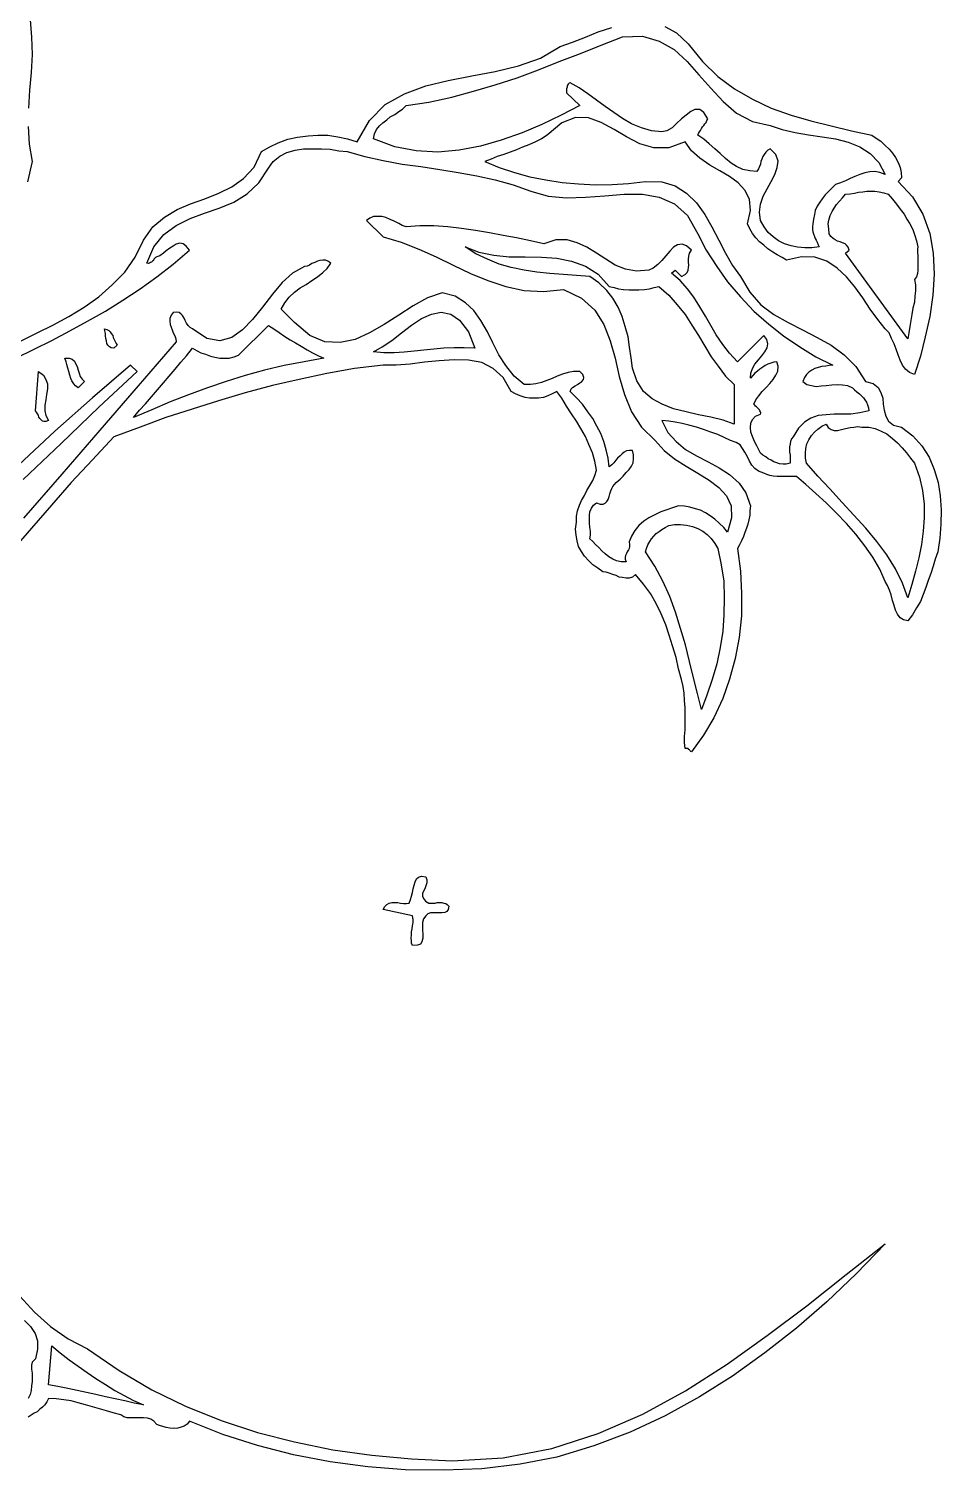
# Model space of a CAD drawing. Extents: x 0.06 to 7.13, y 0.03 to 9.11.
# Drawn here: x 5.284 to 7.126, y 0.033 to 2.943 of the extents above; entities that cross this region are included whole.
import ezdxf

# ---------------------------------------------------------------- set-up
doc = ezdxf.new("R2010")
doc.units = 0
doc.layers.add('1', color=7, linetype='Continuous')

msp = doc.modelspace()

# ---------------------------------------------------------------- linework, layer by layer
for points in [[(6.568, 2.948), (6.592, 2.935), (6.615, 2.913), (6.644, 2.877), (6.675, 2.847), (6.709, 2.822), (6.745, 2.801), (6.783, 2.783), (6.823, 2.769), (6.863, 2.757), (6.904, 2.747), (6.945, 2.737), (6.986, 2.728), (6.995, 2.722), (7.004, 2.716), (7.012, 2.708), (7.021, 2.7), (7.028, 2.692), (7.034, 2.683), (7.039, 2.673), (7.043, 2.663), (7.045, 2.653), (7.046, 2.642), (7.039, 2.635), (7.068, 2.604), (7.089, 2.569), (7.103, 2.53), (7.11, 2.49), (7.112, 2.448), (7.109, 2.405), (7.103, 2.362), (7.094, 2.321), (7.084, 2.282), (7.072, 2.245), (7.062, 2.249), (7.054, 2.256), (7.048, 2.264), (7.043, 2.274), (7.039, 2.285), (7.035, 2.296), (7.031, 2.307), (7.026, 2.318), (7.021, 2.329), (7.013, 2.337), (6.998, 2.356), (6.983, 2.377), (6.968, 2.4), (6.952, 2.422), (6.935, 2.442), (6.916, 2.46), (6.895, 2.474), (6.871, 2.482), (6.844, 2.483), (6.814, 2.476), (6.805, 2.481), (6.795, 2.487), (6.786, 2.492), (6.776, 2.499), (6.768, 2.506), (6.759, 2.513), (6.752, 2.521), (6.745, 2.53), (6.74, 2.539), (6.735, 2.549), (6.741, 2.576), (6.739, 2.599), (6.73, 2.617), (6.716, 2.632), (6.699, 2.645), (6.679, 2.656), (6.659, 2.668), (6.639, 2.682), (6.622, 2.697), (6.609, 2.715), (6.576, 2.703), (6.546, 2.703), (6.518, 2.711), (6.491, 2.725), (6.466, 2.74), (6.44, 2.754), (6.414, 2.763), (6.388, 2.764), (6.36, 2.753), (6.331, 2.728), (6.319, 2.721), (6.307, 2.715), (6.294, 2.709), (6.281, 2.704), (6.269, 2.699), (6.256, 2.694), (6.243, 2.689), (6.23, 2.685), (6.218, 2.68), (6.205, 2.675), (6.234, 2.663), (6.265, 2.653), (6.296, 2.644), (6.328, 2.638), (6.361, 2.633), (6.394, 2.63), (6.428, 2.628), (6.462, 2.629), (6.495, 2.631), (6.529, 2.635), (6.562, 2.634), (6.589, 2.626), (6.612, 2.611), (6.632, 2.592), (6.649, 2.568), (6.663, 2.543), (6.677, 2.516), (6.691, 2.49), (6.705, 2.465), (6.721, 2.443), (6.74, 2.411), (6.762, 2.386), (6.788, 2.366), (6.817, 2.35), (6.846, 2.335), (6.876, 2.32), (6.904, 2.304), (6.93, 2.285), (6.954, 2.261), (6.973, 2.231), (6.989, 2.227), (6.999, 2.219), (7.004, 2.209), (7.008, 2.197), (7.009, 2.185), (7.011, 2.173), (7.014, 2.161), (7.02, 2.151), (7.03, 2.143), (7.046, 2.139), (7.069, 2.121), (7.087, 2.101), (7.102, 2.078), (7.112, 2.053), (7.12, 2.027), (7.124, 2), (7.126, 1.972), (7.125, 1.943), (7.123, 1.915), (7.119, 1.887), (7.114, 1.872), (7.11, 1.858), (7.105, 1.843), (7.1, 1.829), (7.095, 1.815), (7.09, 1.801), (7.084, 1.787), (7.076, 1.774), (7.068, 1.76), (7.059, 1.748), (7.05, 1.75), (7.043, 1.754), (7.038, 1.761), (7.034, 1.769), (7.031, 1.779), (7.028, 1.789), (7.025, 1.8), (7.022, 1.81), (7.018, 1.819), (7.013, 1.827), (7.002, 1.852), (6.988, 1.876), (6.972, 1.899), (6.954, 1.923), (6.935, 1.944), (6.914, 1.966), (6.894, 1.986), (6.873, 2.005), (6.853, 2.023), (6.834, 2.039), (6.829, 2.039), (6.823, 2.039), (6.817, 2.039), (6.81, 2.039), (6.802, 2.039), (6.795, 2.039), (6.787, 2.04), (6.78, 2.041), (6.774, 2.043), (6.768, 2.046), (6.757, 2.05), (6.75, 2.055), (6.744, 2.062), (6.739, 2.07), (6.735, 2.079), (6.73, 2.088), (6.725, 2.096), (6.72, 2.103), (6.712, 2.108), (6.701, 2.112), (6.688, 2.118), (6.675, 2.124), (6.661, 2.129), (6.646, 2.134), (6.632, 2.139), (6.617, 2.143), (6.603, 2.146), (6.589, 2.149), (6.576, 2.151), (6.562, 2.152), (6.574, 2.128), (6.591, 2.11), (6.61, 2.094), (6.632, 2.081), (6.656, 2.069), (6.678, 2.057), (6.699, 2.043), (6.718, 2.026), (6.732, 2.006), (6.741, 1.98), (6.74, 1.97), (6.74, 1.961), (6.738, 1.952), (6.736, 1.943), (6.733, 1.935), (6.73, 1.926), (6.727, 1.918), (6.723, 1.909), (6.719, 1.901), (6.715, 1.894), (6.721, 1.848), (6.723, 1.803), (6.723, 1.758), (6.718, 1.714), (6.71, 1.672), (6.699, 1.63), (6.685, 1.591), (6.667, 1.552), (6.646, 1.517), (6.622, 1.483), (6.621, 1.484), (6.619, 1.486), (6.618, 1.487), (6.616, 1.488), (6.615, 1.49), (6.613, 1.49), (6.611, 1.49), (6.609, 1.49), (6.608, 1.502), (6.608, 1.514), (6.609, 1.528), (6.609, 1.543), (6.609, 1.557), (6.609, 1.572), (6.608, 1.587), (6.607, 1.602), (6.605, 1.615), (6.602, 1.629), (6.596, 1.651), (6.591, 1.674), (6.584, 1.697), (6.577, 1.719), (6.57, 1.74), (6.561, 1.762), (6.551, 1.783), (6.539, 1.803), (6.525, 1.822), (6.509, 1.841), (6.503, 1.836), (6.496, 1.834), (6.49, 1.834), (6.483, 1.835), (6.476, 1.836), (6.47, 1.839), (6.463, 1.841), (6.456, 1.844), (6.45, 1.846), (6.443, 1.847), (6.433, 1.854), (6.423, 1.861), (6.415, 1.869), (6.406, 1.878), (6.4, 1.888), (6.394, 1.898), (6.391, 1.909), (6.389, 1.921), (6.388, 1.933), (6.39, 1.947), (6.39, 1.959), (6.392, 1.97), (6.396, 1.981), (6.4, 1.991), (6.406, 2.001), (6.411, 2.011), (6.417, 2.021), (6.423, 2.031), (6.427, 2.041), (6.43, 2.052), (6.427, 2.07), (6.422, 2.087), (6.415, 2.104), (6.408, 2.12), (6.399, 2.136), (6.39, 2.151), (6.38, 2.166), (6.37, 2.181), (6.36, 2.197), (6.35, 2.211), (6.341, 2.206), (6.332, 2.202), (6.323, 2.199), (6.313, 2.197), (6.304, 2.197), (6.295, 2.197), (6.286, 2.199), (6.276, 2.202), (6.267, 2.206), (6.258, 2.211), (6.242, 2.239), (6.222, 2.257), (6.199, 2.269), (6.172, 2.274), (6.143, 2.275), (6.113, 2.273), (6.083, 2.27), (6.054, 2.266), (6.026, 2.264), (6, 2.264), (5.942, 2.257), (5.886, 2.247), (5.83, 2.235), (5.776, 2.223), (5.721, 2.208), (5.667, 2.192), (5.614, 2.175), (5.561, 2.158), (5.509, 2.139), (5.456, 2.119), (5.413, 2.073), (5.37, 2.027), (5.33, 1.981), (5.29, 1.935), (5.25, 1.889)], [(5.269, 2.313), (5.301, 2.329), (5.333, 2.345), (5.365, 2.362), (5.396, 2.381), (5.426, 2.402), (5.453, 2.426), (5.478, 2.452), (5.499, 2.482), (5.516, 2.516), (5.535, 2.543), (5.558, 2.563), (5.584, 2.578), (5.611, 2.59), (5.64, 2.6), (5.668, 2.611), (5.694, 2.624), (5.718, 2.641), (5.739, 2.664), (5.754, 2.695), (5.771, 2.705), (5.788, 2.713), (5.807, 2.72), (5.827, 2.724), (5.848, 2.727), (5.868, 2.728), (5.888, 2.728), (5.908, 2.725), (5.928, 2.721), (5.947, 2.715), (5.972, 2.758), (6.004, 2.79), (6.043, 2.812), (6.086, 2.828), (6.131, 2.839), (6.179, 2.848), (6.226, 2.857), (6.273, 2.868), (6.317, 2.884), (6.357, 2.907), (6.382, 2.916), (6.408, 2.926), (6.434, 2.937), (6.461, 2.946)], [(5.287, 2.961), (5.29, 2.926), (5.291, 2.891), (5.289, 2.855), (5.286, 2.819), (5.284, 2.783)], [(5.283, 2.746), (5.285, 2.71), (5.291, 2.675), (5.282, 2.634)], [(5.463, 2.304), (5.456, 2.298), (5.451, 2.299), (5.447, 2.301), (5.444, 2.304), (5.442, 2.308), (5.441, 2.313), (5.44, 2.318), (5.439, 2.323), (5.439, 2.328), (5.438, 2.333), (5.437, 2.337), (5.442, 2.336), (5.446, 2.334), (5.449, 2.331), (5.451, 2.328), (5.454, 2.324), (5.455, 2.32), (5.457, 2.316), (5.459, 2.312), (5.461, 2.308), (5.463, 2.304)], [(5.397, 2.231), (5.384, 2.218), (5.379, 2.222), (5.375, 2.226), (5.371, 2.232), (5.369, 2.237), (5.367, 2.244), (5.365, 2.251), (5.363, 2.258), (5.361, 2.265), (5.36, 2.271), (5.357, 2.278), (5.366, 2.278), (5.372, 2.276), (5.377, 2.272), (5.379, 2.267), (5.382, 2.261), (5.384, 2.254), (5.386, 2.248), (5.388, 2.241), (5.392, 2.236), (5.397, 2.231)], [(5.324, 2.152), (5.319, 2.15), (5.315, 2.15), (5.312, 2.151), (5.31, 2.153), (5.307, 2.156), (5.305, 2.159), (5.304, 2.163), (5.302, 2.166), (5.3, 2.169), (5.298, 2.172), (5.304, 2.251), (5.314, 2.244), (5.319, 2.235), (5.322, 2.226), (5.322, 2.216), (5.32, 2.205), (5.319, 2.194), (5.317, 2.183), (5.317, 2.172), (5.319, 2.162), (5.324, 2.152)], [(6.086, 1.231), (6.088, 1.225), (6.088, 1.219), (6.086, 1.213), (6.084, 1.207), (6.081, 1.202), (6.079, 1.197), (6.079, 1.192), (6.081, 1.187), (6.085, 1.182), (6.092, 1.178), (6.096, 1.178), (6.1, 1.178), (6.105, 1.178), (6.109, 1.179), (6.114, 1.179), (6.118, 1.179), (6.122, 1.178), (6.126, 1.177), (6.129, 1.175), (6.132, 1.172), (6.131, 1.165), (6.128, 1.161), (6.124, 1.159), (6.118, 1.158), (6.112, 1.158), (6.106, 1.158), (6.1, 1.158), (6.095, 1.158), (6.09, 1.156), (6.086, 1.152), (6.081, 1.146), (6.079, 1.139), (6.079, 1.131), (6.079, 1.123), (6.08, 1.115), (6.08, 1.107), (6.078, 1.1), (6.075, 1.095), (6.069, 1.093), (6.059, 1.092), (6.057, 1.097), (6.057, 1.102), (6.056, 1.108), (6.057, 1.113), (6.057, 1.12), (6.058, 1.126), (6.059, 1.132), (6.06, 1.139), (6.06, 1.145), (6.059, 1.152), (6, 1.165), (6.003, 1.171), (6.007, 1.175), (6.012, 1.178), (6.017, 1.179), (6.023, 1.179), (6.029, 1.179), (6.035, 1.178), (6.041, 1.177), (6.047, 1.177), (6.052, 1.178), (6.055, 1.185), (6.057, 1.192), (6.059, 1.199), (6.06, 1.207), (6.062, 1.214), (6.064, 1.221), (6.067, 1.227), (6.071, 1.23), (6.077, 1.232), (6.086, 1.231)], [(5.266, 0.384), (5.296, 0.352), (5.328, 0.323), (5.364, 0.298), (5.403, 0.278), (5.467, 0.234), (5.533, 0.195), (5.601, 0.162), (5.673, 0.133), (5.746, 0.109), (5.821, 0.09), (5.898, 0.074), (5.977, 0.063), (6.057, 0.056), (6.139, 0.052), (6.242, 0.058), (6.34, 0.077), (6.434, 0.107), (6.524, 0.146), (6.61, 0.193), (6.694, 0.247), (6.775, 0.305), (6.855, 0.365), (6.934, 0.428), (7.013, 0.49), (6.955, 0.43), (6.895, 0.373), (6.834, 0.32), (6.77, 0.27), (6.705, 0.223), (6.638, 0.181), (6.569, 0.143), (6.498, 0.11), (6.425, 0.082), (6.35, 0.059), (6.276, 0.045), (6.199, 0.036), (6.122, 0.033), (6.045, 0.034), (5.969, 0.04), (5.893, 0.05), (5.819, 0.064), (5.746, 0.083), (5.676, 0.105), (5.609, 0.132), (5.604, 0.126), (5.598, 0.122), (5.592, 0.12), (5.585, 0.118), (5.577, 0.117), (5.569, 0.118), (5.562, 0.119), (5.555, 0.121), (5.548, 0.123), (5.543, 0.125), (5.537, 0.132), (5.531, 0.136), (5.524, 0.138), (5.516, 0.139), (5.508, 0.139), (5.5, 0.139), (5.491, 0.139), (5.483, 0.139), (5.476, 0.141), (5.47, 0.145), (5.455, 0.149), (5.441, 0.153), (5.427, 0.157), (5.413, 0.161), (5.399, 0.165), (5.384, 0.169), (5.37, 0.173), (5.355, 0.175), (5.34, 0.177), (5.324, 0.178), (5.321, 0.171), (5.317, 0.165), (5.312, 0.16), (5.307, 0.156), (5.301, 0.151), (5.295, 0.148), (5.289, 0.144), (5.283, 0.14)]]:
    msp.add_lwpolyline(points)
at = {"layer": '1'}
for points in [[(6.781, 2.748), (6.805, 2.74), (6.831, 2.734), (6.858, 2.729), (6.886, 2.725), (6.913, 2.721), (6.938, 2.714), (6.962, 2.705), (6.983, 2.691), (7, 2.673), (7.013, 2.649), (7.002, 2.653), (6.992, 2.655), (6.982, 2.654), (6.972, 2.652), (6.962, 2.649), (6.952, 2.645), (6.942, 2.641), (6.933, 2.636), (6.923, 2.632), (6.913, 2.629), (6.906, 2.622), (6.899, 2.615), (6.892, 2.608), (6.886, 2.6), (6.881, 2.593), (6.876, 2.585), (6.872, 2.576), (6.87, 2.568), (6.868, 2.559), (6.867, 2.549), (6.866, 2.544), (6.866, 2.538), (6.867, 2.533), (6.868, 2.529), (6.87, 2.524), (6.872, 2.52), (6.874, 2.516), (6.876, 2.512), (6.878, 2.507), (6.88, 2.503), (6.865, 2.501), (6.851, 2.501), (6.836, 2.502), (6.823, 2.505), (6.81, 2.509), (6.798, 2.515), (6.787, 2.523), (6.777, 2.532), (6.769, 2.543), (6.761, 2.556), (6.759, 2.573), (6.761, 2.589), (6.767, 2.605), (6.775, 2.62), (6.783, 2.635), (6.79, 2.649), (6.795, 2.663), (6.797, 2.676), (6.792, 2.689), (6.781, 2.701), (6.776, 2.698), (6.772, 2.694), (6.769, 2.689), (6.766, 2.685), (6.764, 2.68), (6.762, 2.675), (6.761, 2.67), (6.759, 2.665), (6.757, 2.66), (6.754, 2.655), (6.74, 2.656), (6.726, 2.659), (6.713, 2.665), (6.702, 2.672), (6.691, 2.681), (6.68, 2.691), (6.669, 2.701), (6.658, 2.711), (6.647, 2.72), (6.635, 2.728), (6.636, 2.732), (6.638, 2.735), (6.64, 2.738), (6.642, 2.742), (6.644, 2.745), (6.647, 2.748), (6.649, 2.751), (6.652, 2.754), (6.653, 2.758), (6.655, 2.761), (6.647, 2.774), (6.639, 2.78), (6.629, 2.78), (6.621, 2.776), (6.611, 2.769), (6.602, 2.761), (6.592, 2.752), (6.583, 2.743), (6.572, 2.737), (6.562, 2.735), (6.541, 2.737), (6.521, 2.743), (6.501, 2.751), (6.483, 2.762), (6.465, 2.774), (6.448, 2.786), (6.43, 2.799), (6.413, 2.812), (6.395, 2.824), (6.377, 2.834), (6.375, 2.833), (6.373, 2.831), (6.372, 2.829), (6.371, 2.827), (6.371, 2.825), (6.37, 2.822), (6.37, 2.82), (6.37, 2.817), (6.37, 2.814), (6.397, 2.788), (6.359, 2.769), (6.32, 2.75), (6.28, 2.733), (6.238, 2.718), (6.196, 2.706), (6.153, 2.698), (6.11, 2.694), (6.066, 2.697), (6.023, 2.705), (5.98, 2.721), (5.982, 2.731), (5.986, 2.74), (5.992, 2.747), (5.999, 2.753), (6.007, 2.759), (6.014, 2.765), (6.023, 2.77), (6.031, 2.776), (6.039, 2.781), (6.046, 2.788), (6.092, 2.795), (6.138, 2.805), (6.182, 2.817), (6.226, 2.83), (6.27, 2.844), (6.313, 2.86), (6.355, 2.877), (6.398, 2.893), (6.44, 2.91), (6.483, 2.927), (6.523, 2.928), (6.557, 2.918), (6.587, 2.901), (6.613, 2.877), (6.637, 2.85), (6.661, 2.823), (6.686, 2.796), (6.713, 2.773), (6.745, 2.756), (6.781, 2.748)], [(5.258, 2.278), (5.295, 2.296), (5.331, 2.314), (5.367, 2.333), (5.403, 2.353), (5.439, 2.373), (5.474, 2.395), (5.509, 2.418), (5.543, 2.442), (5.576, 2.468), (5.609, 2.496), (5.602, 2.504), (5.596, 2.509), (5.589, 2.51), (5.582, 2.508), (5.576, 2.504), (5.569, 2.5), (5.562, 2.495), (5.556, 2.49), (5.549, 2.485), (5.543, 2.483), (5.54, 2.481), (5.539, 2.48), (5.537, 2.478), (5.536, 2.475), (5.534, 2.474), (5.532, 2.472), (5.53, 2.471), (5.528, 2.47), (5.526, 2.469), (5.523, 2.47), (5.537, 2.503), (5.557, 2.528), (5.582, 2.546), (5.61, 2.56), (5.639, 2.571), (5.669, 2.581), (5.698, 2.593), (5.725, 2.61), (5.749, 2.632), (5.768, 2.662), (5.778, 2.675), (5.791, 2.686), (5.805, 2.693), (5.822, 2.698), (5.839, 2.701), (5.857, 2.701), (5.875, 2.701), (5.893, 2.7), (5.91, 2.697), (5.927, 2.695), (5.963, 2.685), (6, 2.677), (6.038, 2.67), (6.076, 2.665), (6.114, 2.659), (6.151, 2.653), (6.189, 2.646), (6.226, 2.638), (6.262, 2.628), (6.298, 2.615)], [(6.298, 2.615), (6.333, 2.605), (6.37, 2.602), (6.408, 2.603), (6.447, 2.606), (6.486, 2.609), (6.523, 2.609), (6.557, 2.603), (6.588, 2.59), (6.614, 2.566), (6.635, 2.529), (6.652, 2.496), (6.673, 2.463), (6.695, 2.432), (6.721, 2.402), (6.748, 2.373), (6.778, 2.347), (6.808, 2.323), (6.841, 2.301), (6.873, 2.281), (6.907, 2.264), (6.9, 2.263), (6.893, 2.262), (6.885, 2.261), (6.878, 2.259), (6.871, 2.257), (6.865, 2.254), (6.859, 2.25), (6.854, 2.245), (6.85, 2.239), (6.847, 2.231), (6.855, 2.225), (6.864, 2.223), (6.874, 2.221), (6.884, 2.222), (6.894, 2.223), (6.905, 2.224), (6.916, 2.225), (6.927, 2.224), (6.937, 2.223), (6.947, 2.218), (6.951, 2.214), (6.956, 2.21), (6.961, 2.206), (6.965, 2.202), (6.969, 2.198), (6.972, 2.194), (6.975, 2.189), (6.977, 2.184), (6.979, 2.178), (6.98, 2.172), (6.962, 2.168), (6.944, 2.165), (6.927, 2.165), (6.91, 2.165), (6.894, 2.164), (6.878, 2.162), (6.863, 2.157), (6.85, 2.149), (6.838, 2.137), (6.827, 2.119), (6.824, 2.115), (6.822, 2.11), (6.821, 2.105), (6.82, 2.099), (6.82, 2.094), (6.82, 2.088), (6.821, 2.082), (6.821, 2.077), (6.821, 2.071), (6.821, 2.066), (6.813, 2.064), (6.807, 2.064), (6.8, 2.065), (6.794, 2.067), (6.788, 2.069), (6.783, 2.072), (6.777, 2.075), (6.772, 2.079), (6.766, 2.082), (6.761, 2.086), (6.758, 2.093), (6.754, 2.101), (6.749, 2.11), (6.745, 2.12), (6.742, 2.129), (6.741, 2.138), (6.742, 2.147), (6.745, 2.154), (6.751, 2.161), (6.761, 2.165), (6.762, 2.168), (6.761, 2.17), (6.76, 2.172), (6.759, 2.174), (6.757, 2.176), (6.755, 2.178), (6.753, 2.18), (6.751, 2.181), (6.75, 2.183), (6.748, 2.185), (6.752, 2.194), (6.758, 2.202), (6.765, 2.211), (6.773, 2.219), (6.78, 2.227), (6.787, 2.235), (6.792, 2.244), (6.796, 2.252), (6.797, 2.262), (6.794, 2.271), (6.788, 2.27), (6.782, 2.268), (6.776, 2.266), (6.771, 2.263), (6.766, 2.26), (6.76, 2.256), (6.755, 2.252), (6.75, 2.248), (6.746, 2.243), (6.741, 2.238), (6.742, 2.248), (6.745, 2.257), (6.75, 2.266), (6.757, 2.275), (6.764, 2.283), (6.77, 2.291), (6.775, 2.299), (6.776, 2.307), (6.774, 2.316), (6.768, 2.324), (6.715, 2.271), (6.699, 2.288), (6.685, 2.306), (6.672, 2.325), (6.661, 2.344), (6.65, 2.363), (6.639, 2.382), (6.627, 2.401), (6.614, 2.418), (6.599, 2.435), (6.582, 2.45), (6.589, 2.456), (6.602, 2.443), (6.609, 2.447), (6.613, 2.451), (6.615, 2.456), (6.616, 2.461), (6.617, 2.466), (6.616, 2.472), (6.616, 2.478), (6.617, 2.484), (6.618, 2.49), (6.622, 2.496), (6.612, 2.505), (6.603, 2.508), (6.594, 2.507), (6.586, 2.502), (6.578, 2.494), (6.57, 2.485), (6.562, 2.475), (6.554, 2.467), (6.545, 2.46), (6.536, 2.456), (6.511, 2.454), (6.489, 2.458), (6.468, 2.466), (6.449, 2.478), (6.43, 2.49), (6.411, 2.502), (6.391, 2.511), (6.371, 2.517), (6.348, 2.517), (6.324, 2.509), (6.297, 2.515), (6.269, 2.521), (6.242, 2.526), (6.214, 2.531), (6.186, 2.536), (6.158, 2.54), (6.13, 2.543), (6.102, 2.545), (6.074, 2.545), (6.046, 2.543), (6.038, 2.546), (6.031, 2.55), (6.022, 2.555), (6.014, 2.558), (6.005, 2.562), (5.997, 2.564), (5.988, 2.564), (5.98, 2.564), (5.973, 2.561), (5.966, 2.556), (6, 2.523), (6.036, 2.512), (6.072, 2.498), (6.107, 2.483), (6.141, 2.466), (6.176, 2.449), (6.211, 2.435), (6.247, 2.423), (6.284, 2.415), (6.323, 2.413), (6.364, 2.417), (6.4, 2.399), (6.427, 2.375), (6.445, 2.346), (6.458, 2.313), (6.468, 2.278), (6.476, 2.241), (6.487, 2.205), (6.501, 2.17), (6.521, 2.139), (6.549, 2.112), (6.567, 2.092), (6.588, 2.075), (6.611, 2.06), (6.635, 2.046), (6.658, 2.032), (6.677, 2.017), (6.693, 2), (6.702, 1.98), (6.703, 1.956), (6.695, 1.927), (6.687, 1.936), (6.678, 1.945), (6.669, 1.953), (6.66, 1.96), (6.65, 1.966), (6.64, 1.971), (6.63, 1.974), (6.619, 1.977), (6.608, 1.979), (6.596, 1.98), (6.584, 1.976), (6.572, 1.972), (6.56, 1.968), (6.548, 1.962), (6.536, 1.956), (6.526, 1.949), (6.516, 1.94), (6.508, 1.93), (6.501, 1.919), (6.496, 1.907), (6.497, 1.902), (6.497, 1.898), (6.496, 1.894), (6.495, 1.891), (6.492, 1.887), (6.491, 1.884), (6.489, 1.88), (6.488, 1.876), (6.488, 1.872), (6.49, 1.867), (6.48, 1.867), (6.471, 1.869), (6.463, 1.872), (6.455, 1.877), (6.448, 1.883), (6.441, 1.889), (6.435, 1.896), (6.428, 1.902), (6.423, 1.908), (6.417, 1.913), (6.418, 1.921), (6.418, 1.929), (6.417, 1.937), (6.416, 1.945), (6.416, 1.953), (6.416, 1.961), (6.417, 1.968), (6.42, 1.975), (6.424, 1.981), (6.43, 1.986), (6.438, 1.983), (6.444, 1.983), (6.448, 1.985), (6.451, 1.989), (6.454, 1.993), (6.456, 1.999), (6.457, 2.004), (6.459, 2.01), (6.461, 2.015), (6.463, 2.019), (6.47, 2.027), (6.478, 2.034), (6.484, 2.04), (6.49, 2.047), (6.496, 2.053), (6.501, 2.06), (6.504, 2.067), (6.505, 2.075), (6.505, 2.083), (6.503, 2.092), (6.497, 2.092), (6.491, 2.091), (6.486, 2.088), (6.482, 2.085), (6.478, 2.081), (6.473, 2.076), (6.469, 2.072), (6.465, 2.067), (6.461, 2.063), (6.456, 2.059), (6.454, 2.076), (6.45, 2.093), (6.445, 2.11), (6.439, 2.126), (6.431, 2.141), (6.423, 2.156), (6.413, 2.17), (6.402, 2.185), (6.39, 2.198), (6.377, 2.211), (6.379, 2.216), (6.382, 2.219), (6.387, 2.222), (6.392, 2.225), (6.397, 2.228), (6.401, 2.231), (6.404, 2.235), (6.405, 2.239), (6.403, 2.245), (6.397, 2.251), (6.384, 2.251), (6.373, 2.249), (6.362, 2.246), (6.351, 2.242), (6.341, 2.237), (6.33, 2.233), (6.319, 2.229), (6.308, 2.226), (6.297, 2.225), (6.284, 2.225), (6.264, 2.242), (6.247, 2.263), (6.233, 2.285), (6.221, 2.309), (6.21, 2.331), (6.197, 2.354), (6.183, 2.374), (6.166, 2.39), (6.145, 2.403), (6.119, 2.41), (6.089, 2.4), (6.06, 2.384), (6.031, 2.365), (6.002, 2.346), (5.972, 2.329), (5.943, 2.316), (5.913, 2.31), (5.882, 2.311), (5.852, 2.324), (5.821, 2.35), (5.794, 2.377), (5.801, 2.39), (5.81, 2.401), (5.821, 2.411), (5.832, 2.42), (5.844, 2.427), (5.856, 2.435), (5.867, 2.442), (5.878, 2.451), (5.887, 2.459), (5.894, 2.47), (5.888, 2.474), (5.883, 2.476), (5.878, 2.476), (5.872, 2.475), (5.867, 2.474), (5.862, 2.471), (5.856, 2.469), (5.851, 2.466), (5.846, 2.464), (5.841, 2.463), (5.817, 2.45), (5.796, 2.431), (5.776, 2.407), (5.756, 2.381), (5.736, 2.356), (5.716, 2.335), (5.694, 2.32), (5.67, 2.313), (5.644, 2.318), (5.615, 2.337), (5.61, 2.34), (5.606, 2.344), (5.603, 2.349), (5.6, 2.354), (5.598, 2.359), (5.595, 2.364), (5.592, 2.367), (5.588, 2.37), (5.582, 2.371), (5.576, 2.37), (5.572, 2.365), (5.569, 2.358), (5.569, 2.353), (5.57, 2.346), (5.572, 2.341), (5.574, 2.335), (5.576, 2.329), (5.579, 2.323), (5.581, 2.317), (5.582, 2.311), (5.505, 2.222), (5.428, 2.133), (5.351, 2.044), (5.274, 1.955)], [(7.019, 2.609), (7.028, 2.599), (7.036, 2.589), (7.043, 2.579), (7.051, 2.569), (7.057, 2.559), (7.063, 2.549), (7.069, 2.538), (7.073, 2.526), (7.076, 2.515), (7.079, 2.503), (7.078, 2.498), (7.078, 2.492), (7.079, 2.485), (7.079, 2.478), (7.079, 2.471), (7.079, 2.463), (7.079, 2.456), (7.078, 2.449), (7.076, 2.442), (7.072, 2.437), (7.074, 2.426), (7.074, 2.414), (7.073, 2.403), (7.072, 2.391), (7.069, 2.379), (7.067, 2.366), (7.065, 2.354), (7.063, 2.342), (7.061, 2.329), (7.059, 2.317), (6.933, 2.49), (6.94, 2.496), (6.938, 2.502), (6.935, 2.506), (6.932, 2.509), (6.927, 2.511), (6.922, 2.513), (6.917, 2.514), (6.912, 2.517), (6.908, 2.52), (6.903, 2.524), (6.9, 2.529), (6.899, 2.539), (6.898, 2.549), (6.899, 2.557), (6.902, 2.566), (6.906, 2.574), (6.91, 2.581), (6.915, 2.588), (6.921, 2.595), (6.927, 2.602), (6.933, 2.609), (6.942, 2.61), (6.951, 2.611), (6.959, 2.613), (6.968, 2.614), (6.976, 2.615), (6.984, 2.615), (6.992, 2.615), (7.001, 2.614), (7.01, 2.612), (7.019, 2.609)], [(6.456, 2.423), (6.466, 2.421), (6.475, 2.418), (6.485, 2.417), (6.496, 2.416), (6.506, 2.416), (6.516, 2.416), (6.527, 2.417), (6.537, 2.418), (6.547, 2.421), (6.556, 2.423), (6.576, 2.405), (6.593, 2.386), (6.609, 2.366), (6.623, 2.345), (6.636, 2.324), (6.649, 2.302), (6.662, 2.281), (6.676, 2.262), (6.691, 2.242), (6.708, 2.225), (6.708, 2.145), (6.686, 2.153), (6.661, 2.159), (6.636, 2.164), (6.611, 2.17), (6.586, 2.176), (6.563, 2.185), (6.543, 2.196), (6.525, 2.211), (6.512, 2.232), (6.503, 2.258), (6.5, 2.279), (6.497, 2.3), (6.494, 2.321), (6.488, 2.342), (6.482, 2.362), (6.474, 2.381), (6.463, 2.399), (6.451, 2.415), (6.435, 2.43), (6.417, 2.443), (6.39, 2.445), (6.363, 2.447), (6.336, 2.449), (6.31, 2.452), (6.284, 2.456), (6.258, 2.461), (6.234, 2.468), (6.21, 2.478), (6.187, 2.489), (6.165, 2.503), (6.193, 2.492), (6.223, 2.486), (6.254, 2.483), (6.286, 2.483), (6.319, 2.482), (6.35, 2.48), (6.38, 2.474), (6.408, 2.464), (6.434, 2.448), (6.456, 2.423)], [(6.172, 2.331), (6.185, 2.298), (6.163, 2.299), (6.143, 2.299), (6.122, 2.298), (6.102, 2.296), (6.082, 2.294), (6.062, 2.292), (6.042, 2.29), (6.022, 2.289), (6.001, 2.289), (5.98, 2.291), (5.998, 2.301), (6.017, 2.314), (6.037, 2.329), (6.057, 2.345), (6.077, 2.358), (6.097, 2.367), (6.117, 2.371), (6.136, 2.367), (6.154, 2.355), (6.172, 2.331)], [(5.88, 2.278), (5.84, 2.271), (5.8, 2.263), (5.76, 2.254), (5.721, 2.243), (5.683, 2.231), (5.645, 2.218), (5.607, 2.204), (5.57, 2.19), (5.533, 2.174), (5.496, 2.158), (5.508, 2.173), (5.52, 2.186), (5.532, 2.2), (5.544, 2.214), (5.556, 2.228), (5.568, 2.242), (5.58, 2.256), (5.591, 2.27), (5.603, 2.283), (5.615, 2.298), (5.624, 2.293), (5.632, 2.289), (5.641, 2.286), (5.651, 2.282), (5.66, 2.28), (5.67, 2.278), (5.68, 2.278), (5.689, 2.278), (5.699, 2.281), (5.708, 2.284), (5.768, 2.344), (5.779, 2.337), (5.79, 2.33), (5.801, 2.322), (5.812, 2.315), (5.823, 2.309), (5.834, 2.302), (5.846, 2.295), (5.857, 2.289), (5.869, 2.283), (5.88, 2.278)], [(5.273, 2.033), (5.35, 2.106), (5.426, 2.179), (5.503, 2.251), (5.49, 2.264), (5.413, 2.198), (5.337, 2.131), (5.264, 2.063)], [(6.966, 2.139), (6.98, 2.139), (6.993, 2.136), (7.005, 2.131), (7.016, 2.125), (7.028, 2.116), (7.038, 2.107), (7.047, 2.097), (7.056, 2.087), (7.064, 2.076), (7.072, 2.066), (7.082, 2.038), (7.088, 2.011), (7.092, 1.983), (7.092, 1.956), (7.09, 1.929), (7.086, 1.902), (7.081, 1.875), (7.074, 1.848), (7.067, 1.821), (7.059, 1.794), (7.048, 1.824), (7.034, 1.853), (7.016, 1.881), (6.996, 1.908), (6.974, 1.935), (6.95, 1.961), (6.926, 1.987), (6.901, 2.014), (6.877, 2.04), (6.854, 2.066), (6.852, 2.076), (6.852, 2.086), (6.853, 2.096), (6.855, 2.105), (6.859, 2.113), (6.864, 2.122), (6.87, 2.129), (6.877, 2.135), (6.885, 2.141), (6.894, 2.145), (6.898, 2.138), (6.904, 2.134), (6.91, 2.132), (6.917, 2.132), (6.925, 2.134), (6.933, 2.136), (6.942, 2.138), (6.95, 2.139), (6.958, 2.14), (6.966, 2.139)], [(6.675, 1.894), (6.682, 1.861), (6.687, 1.828), (6.688, 1.794), (6.687, 1.76), (6.685, 1.727), (6.68, 1.694), (6.673, 1.661), (6.664, 1.629), (6.653, 1.598), (6.642, 1.569), (6.634, 1.601), (6.626, 1.633), (6.618, 1.666), (6.61, 1.699), (6.6, 1.732), (6.59, 1.765), (6.578, 1.797), (6.564, 1.828), (6.548, 1.858), (6.529, 1.887), (6.531, 1.894), (6.534, 1.901), (6.538, 1.908), (6.541, 1.913), (6.546, 1.919), (6.551, 1.924), (6.557, 1.928), (6.562, 1.932), (6.569, 1.936), (6.576, 1.94), (6.588, 1.942), (6.6, 1.942), (6.612, 1.941), (6.624, 1.938), (6.635, 1.934), (6.645, 1.929), (6.654, 1.922), (6.662, 1.914), (6.669, 1.904), (6.675, 1.894)], [(5.276, 0.335), (5.288, 0.323), (5.297, 0.309), (5.302, 0.294), (5.302, 0.277), (5.298, 0.258), (5.291, 0.251), (5.29, 0.245), (5.29, 0.237), (5.291, 0.229), (5.291, 0.221), (5.291, 0.212), (5.29, 0.203), (5.289, 0.194), (5.287, 0.186), (5.283, 0.178)], [(5.516, 0.165), (5.497, 0.168), (5.478, 0.173), (5.459, 0.177), (5.439, 0.181), (5.42, 0.186), (5.401, 0.19), (5.382, 0.194), (5.363, 0.198), (5.343, 0.202), (5.324, 0.205), (5.331, 0.284), (5.348, 0.27), (5.366, 0.256), (5.384, 0.243), (5.402, 0.23), (5.42, 0.218), (5.439, 0.206), (5.458, 0.194), (5.477, 0.184), (5.496, 0.174), (5.516, 0.165)]]:
    msp.add_lwpolyline(points, dxfattribs=at)

doc.saveas('drawing.dxf')
